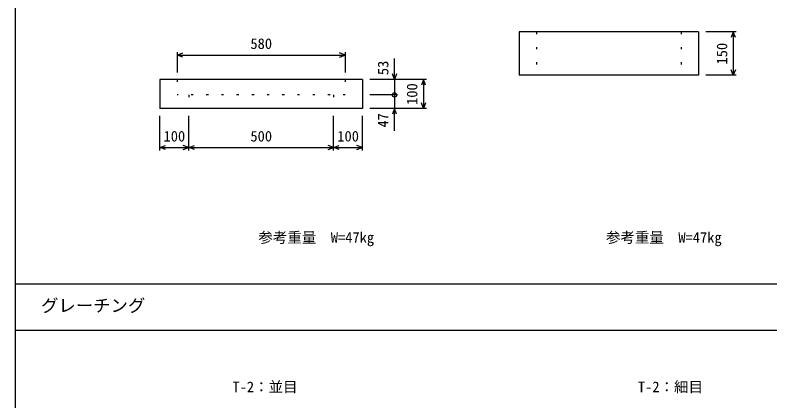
# Model space of a CAD drawing. Units: millimetres, scale not verified. Extents: x -12600 to 12600, y -8910 to 8910.
# Drawn here: x 2868 to 5475, y 3672 to 5006 of the extents above; entities that cross this region are included whole.
import ezdxf
from ezdxf.enums import TextEntityAlignment as Align

# ---------------------------------------------------------------- set-up
doc = ezdxf.new("R2010")
doc.units = ezdxf.units.MM
doc.header["$LTSCALE"] = 30
doc.linetypes.add('DOTTED', pattern=[1.75, 0.25, -1.5])
for name, color, linetype, lineweight in [('0-0_DIM', 7, 'Continuous', 25), ('0-4_OUTLINE', 3, 'Continuous', 25), ('0-5_OUTLINE2', 4, 'DOTTED', 25), ('0-6_TXT', 7, 'Continuous', 25)]:
    doc.layers.add(name, color=color, linetype=linetype, lineweight=lineweight)
doc.styles.add('ＭＳ ゴシック', font='')
doc.styles.get('ＭＳ ゴシック').set_extended_font_data('MS Gothic')

msp = doc.modelspace()

# ---------------------------------------------------------------- linework, layer by layer
at = {"layer": '0-0_DIM'}
for p, q in [((5358.48, 4947.73), (5253.48, 4947.73)), ((5358.48, 4947.73), (5253.48, 4947.73)), ((5348.48, 4947.73), (5348.48, 4797.73)), ((3428.48, 4877.92), (3428.48, 4807.92)), ((4008.48, 4877.92), (4008.48, 4807.92)), ((3428.48, 4867.92), (4008.48, 4867.92)), ((4178.48, 4782.92), (4178.48, 4856.22)), ((5358.48, 4797.73), (5253.48, 4797.73)), ((4288.48, 4782.92), (4093.48, 4782.92)), ((4178.48, 4782.92), (4178.48, 4729.92)), ((4278.48, 4782.92), (4278.48, 4682.92)), ((4188.48, 4729.92), (4093.48, 4729.92)), ((4178.48, 4729.92), (4178.48, 4682.92)), ((4288.48, 4682.92), (4093.48, 4682.92)), ((4178.48, 4605.26), (4178.48, 4682.92)), ((3368.48, 4537.92), (3368.48, 4657.92)), ((3468.48, 4537.92), (3468.48, 4657.92)), ((3968.48, 4537.92), (3968.48, 4657.92)), ((4068.48, 4537.92), (4068.48, 4657.92)), ((3368.48, 4547.92), (3468.48, 4547.92)), ((3468.48, 4547.92), (3968.48, 4547.92)), ((3968.48, 4547.92), (4068.48, 4547.92)), ((2868.48, 4076.57), (9368.48, 4076.57)), ((2868.48, 3916.57), (9368.48, 3916.57))]:
    msp.add_line(p, q, dxfattribs=at)
msp.add_lwpolyline([(2868.48, 2376.57), (9368.48, 2376.57), (9368.48, 6676.57), (2868.48, 6676.57)], close=True, dxfattribs=at)
for points in [[(5355.56, 4928.28), (5348.48, 4947.73), (5341.39, 4928.28)], [(3447.93, 4860.84), (3428.48, 4867.92), (3447.93, 4875.01)], [(3989.02, 4860.84), (4008.48, 4867.92), (3989.02, 4875.01)], [(4185.56, 4802.38), (4178.48, 4782.92), (4171.39, 4802.38)], [(5355.56, 4817.19), (5348.48, 4797.73), (5341.39, 4817.19)], [(4285.56, 4763.47), (4278.48, 4782.92), (4271.39, 4763.47)], [(4285.56, 4702.38), (4278.48, 4682.92), (4271.39, 4702.38)], [(4185.56, 4663.47), (4178.48, 4682.92), (4171.39, 4663.47)], [(3387.93, 4540.84), (3368.48, 4547.92), (3387.93, 4555.01)], [(3449.02, 4540.84), (3468.48, 4547.92), (3449.02, 4555.01)], [(3487.93, 4540.84), (3468.48, 4547.92), (3487.93, 4555.01)], [(3949.02, 4540.84), (3968.48, 4547.92), (3949.02, 4555.01)], [(3987.93, 4540.84), (3968.48, 4547.92), (3987.93, 4555.01)], [(4049.02, 4540.84), (4068.48, 4547.92), (4049.02, 4555.01)]]:
    msp.add_lwpolyline(points, dxfattribs=at)
msp.add_circle((4178.48, 4729.92), 7.5, dxfattribs=at)
at = {"layer": '0-4_OUTLINE'}
for p, q in [((5228.48, 4947.73), (4608.48, 4947.73)), ((4608.48, 4947.73), (4608.48, 4797.73)), ((3368.48, 4782.92), (3368.48, 4682.92)), ((4068.48, 4782.92), (3368.48, 4782.92)), ((4068.48, 4782.92), (4068.48, 4682.92)), ((4068.48, 4682.92), (3368.48, 4682.92))]:
    msp.add_line(p, q, dxfattribs=at)
msp.add_lwpolyline([(5228.48, 4947.73), (5228.48, 4797.73), (4608.48, 4797.73)], dxfattribs=at)
at = {"layer": '0-5_OUTLINE2'}
for p, q in [((4668.48, 4947.73), (4668.48, 4797.73)), ((5168.48, 4947.73), (5168.48, 4797.73)), ((3428.48, 4782.92), (3428.48, 4729.92)), ((4008.48, 4782.92), (4008.48, 4729.92)), ((4008.48, 4729.92), (3428.48, 4729.92)), ((3468.48, 4729.92), (3468.48, 4682.92)), ((3968.48, 4729.92), (3968.48, 4682.92))]:
    msp.add_line(p, q, dxfattribs=at)

# ---------------------------------------------------------------- texts
at = {"layer": '0-0_DIM', "style": 'ＭＳ ゴシック'}
for s, p in [('580', (3680.98, 4877.92)), ('100', (3380.98, 4557.92)), ('500', (3680.98, 4557.92)), ('100', (3980.98, 4557.92)), ('参考重量\u3000W=47kg', (3708.58, 4207.84)), ('参考重量\u3000W=47kg', (4908.58, 4207.84))]:
    msp.add_text(s, height=36.66, dxfattribs=at).set_placement(p, align=Align.BOTTOM_LEFT)
for s, p in [('150', (5338.48, 4835.23)), ('53', (4168.48, 4798.38)), ('100', (4268.48, 4695.42)), ('47', (4168.48, 4617.19))]:
    msp.add_text(s, height=36.66, rotation=90, dxfattribs=at).set_placement(p, align=Align.BOTTOM_LEFT)
at = {"layer": '0-6_TXT', "style": 'ＭＳ ゴシック'}
for s, height, p in [('グレーチング', 43.99, (2957.98, 3966.57)), ('T-2：並目', 36.66, (3618.92, 3691.39)), ('T-2：細目', 36.66, (5018.92, 3691.39))]:
    msp.add_text(s, height=height, dxfattribs=at).set_placement(p, align=Align.BOTTOM_LEFT)

doc.saveas('drawing.dxf')
